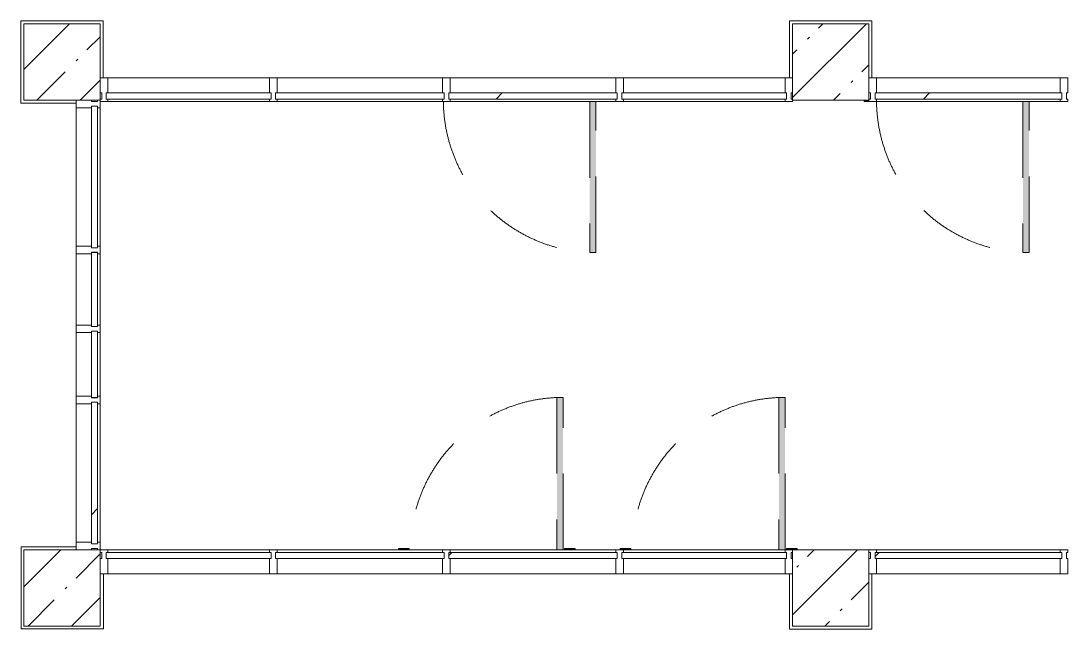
# Model space of a CAD drawing. Header units: millimetres. Extents: x 81303 to 275082, y -8553 to 29000.
# Drawn here: x 221592 to 228432, y 15130 to 19120 of the extents above; entities that cross this region are included whole.
import ezdxf

# ---------------------------------------------------------------- set-up
doc = ezdxf.new("R2010")
doc.units = ezdxf.units.MM
doc.linetypes.add('200_ШТРИХ__ш1_п0_6_', pattern=[800, 500, -300])
for name, color, linetype, lineweight in [('A-DETL-MBND-1', 7, '200_ШТРИХ__ш1_п0_6_', 9), ('A-GLAZ-CURT-2', 7, 'Continuous', 5), ('A-GLAZ-CWMG-2', 7, 'Continuous', 5), ('S-COLS-3', 7, 'Continuous', 5)]:
    doc.layers.add(name, color=color, linetype=linetype, lineweight=lineweight)
doc.layers.add('A-FLOR-2', color=7, linetype='Continuous', lineweight=5, true_color=0xaaaaaa)

# ---------------------------------------------------------------- blocks, each defined once
blk = doc.blocks.new('110_Дверь_СКБ_1Ст_Внутренняя1 - Д-4 1100x2100h_су мгн-V46-3_10_3_птичка')
at = {"layer": 'A-DETL-MBND-1'}
for points in [[(-447.5, 1100), (-487.5, 1100), (-487.5, 110), (-447.5, 110), (-447.5, 537.6)], [(562.5, 108), (562.5, 100), (592.5, 100), (592.5, 108)]]:
    blk.add_hatch(color=256, dxfattribs=at).paths.add_polyline_path(points)
for p, q in [((-487.5, 1100), (-487.5, 110)), ((-447.5, 1100), (-487.5, 1100)), ((-447.5, 110), (-447.5, 1100)), ((592.5, 108), (562.5, 108)), ((592.5, 100), (592.5, 108))]:
    blk.add_line(p, q, dxfattribs=at)
blk.add_arc((-487.5, 100), 1000, 0.57956, 90, dxfattribs=at)
blk = doc.blocks.new('110_Дверь_СКБ_1Ст_Внутренняя1 - Д-4 1100x2100h_су мгн-V47-3_10_3_птичка')
at = {"layer": 'A-DETL-MBND-1'}
blk.add_hatch(color=256, dxfattribs=at).paths.add_polyline_path([(-447.5, 1100), (-487.5, 1100), (-487.5, 110), (-447.5, 110), (-447.5, 537.6)])
for p, q in [((-487.5, 1100), (-487.5, 110)), ((-447.5, 1100), (-487.5, 1100)), ((-447.5, 110), (-447.5, 1100))]:
    blk.add_line(p, q, dxfattribs=at)
blk.add_arc((-487.5, 100), 1000, 0.57956, 90, dxfattribs=at)
blk = doc.blocks.new('BSC_Колонна _Прямоугольная - 500х500-V62-3_10_3_птичка')
at = {"layer": 'S-COLS-3'}
h = blk.add_hatch(dxfattribs=at)
h.set_pattern_fill('FP_96', color=256, style=0, pattern_type=2)
h.set_pattern_definition([(45, (-73790, -15400), (-285.1231, 285.1231), []), (45, (-73504.88, -15400), (-285.1231, 285.1231), [504.031, -100.806, 16.764, -84.042])])
h.paths.add_polyline_path([(-250, -250), (250, -250), (250, 250), (-250, 250)])
for p, q in [((250, 250), (-250, 250)), ((-250, 250), (-250, -250)), ((250, -250), (250, 250)), ((-250, -250), (250, -250))]:
    blk.add_line(p, q, dxfattribs=at)
blk = doc.blocks.new('BSC_Колонна _Прямоугольная - 500х500-V63-3_10_3_птичка')
at = {"layer": 'S-COLS-3'}
h = blk.add_hatch(dxfattribs=at)
h.set_pattern_fill('FP_97', color=256, style=0, pattern_type=2)
h.set_pattern_definition([(45, (-78830, -15400), (-285.1231, 285.1231), []), (45, (-78544.88, -15400), (-285.1231, 285.1231), [504.031, -100.806, 16.764, -84.042])])
h.paths.add_polyline_path([(-250, -250), (250, -250), (250, 250), (-250, 250)])
for p, q in [((250, 250), (-250, 250)), ((-250, 250), (-250, -250)), ((250, -250), (250, 250)), ((-250, -250), (250, -250))]:
    blk.add_line(p, q, dxfattribs=at)
blk = doc.blocks.new('110_Дверь_СКБ_1Ст_Внутренняя1 - Д-4 _л_ 1100x2100h_су мгн-32399984-3_10_3_птичка')
at = {"layer": 'A-DETL-MBND-1'}
for points in [[(472.5, 40), (512.5, 40), (512.5, 1040), (472.5, 1040), (472.5, 108)], [(-547.5, 40), (-497.5, 40), (-497.5, 48), (-567.5, 48), (-567.5, 40), (-557.5, 40)], [(562.5, 40), (592.5, 40), (592.5, 48), (522.5, 48), (522.5, 40), (552.5, 40)]]:
    blk.add_hatch(color=256, dxfattribs=at).paths.add_polyline_path(points)
for p, q in [((512.5, 1040), (472.5, 1040)), ((472.5, 1040), (472.5, 40)), ((512.5, 40), (512.5, 1040)), ((-497.5, 48), (-567.5, 48)), ((-567.5, 48), (-567.5, 40)), ((-497.5, 40), (-497.5, 48)), ((592.5, 48), (522.5, 48)), ((522.5, 48), (522.5, 40)), ((592.5, 40), (592.5, 48))]:
    blk.add_line(p, q, dxfattribs=at)
blk.add_arc((512.5, 40), 1000, 90, 180, dxfattribs=at)
blk = doc.blocks.new('Системная панель - Стекло - 40мм-23562586-3_10_3_птичка')
at = {"layer": 'A-GLAZ-CURT-2'}
for p, q in [((464.2, 0), (-464.2, 0)), ((-464.2, 0), (-464.2, -40)), ((-464.2, -40), (464.2, -40)), ((464.2, -40), (464.2, 0))]:
    blk.add_line(p, q, dxfattribs=at)
blk = doc.blocks.new('Системная панель - Стекло - 40мм-24234994-3_10_3_птичка')
at = {"layer": 'A-GLAZ-CURT-2'}
for p, q in [((243.3, 0), (-243.3, 0)), ((-243.3, 0), (-243.3, -40)), ((243.3, -40), (243.3, 0)), ((-243.3, -40), (243.3, -40))]:
    blk.add_line(p, q, dxfattribs=at)
blk = doc.blocks.new('Прямоугольный импост - Импост структурный с накладкой - 160мм Темный-31239176-3_10_3_птичка')
at = {"layer": 'A-GLAZ-CWMG-2'}
for p, q in [((73883, 17641.7), (73883, 18550)), ((74040, 17641.7), (74040, 18550))]:
    blk.add_line(p, q, dxfattribs=at)
blk = doc.blocks.new('Прямоугольный импост - Импост структурный с накладкой - 160мм Темный-31239177-3_10_3_птичка')
at = {"layer": 'A-GLAZ-CWMG-2'}
for p, q in [((73883, 17125), (73883, 17591.7)), ((74040, 17125), (74040, 17591.7))]:
    blk.add_line(p, q, dxfattribs=at)
blk = doc.blocks.new('Прямоугольный импост - Импост структурный с накладкой - 160мм Темный-31239202-3_10_3_птичка')
at = {"layer": 'A-GLAZ-CWMG-2'}
for p, q in [((-50, 40), (-50, 140)), ((-50, 140), (0, 140)), ((-40, 40), (-50, 40)), ((-50, -17), (-50, 0)), ((-50, 0), (-40, 0)), ((-40, 0), (-40, 40)), ((-10, 40), (-10, 0)), ((0, 40), (-10, 40)), ((-10, 0), (0, 0)), ((0, -17), (-50, -17))]:
    blk.add_line(p, q, dxfattribs=at)
blk = doc.blocks.new('Прямоугольный импост - Импост структурный с накладкой - 160мм Темный-31239205-3_10_3_птичка')
at = {"layer": 'A-GLAZ-CWMG-2'}
for p, q in [((0, 140), (-50, 140)), ((-50, 140), (-50, 40)), ((-50, 40), (-40, 40)), ((-40, 0), (-50, 0)), ((-50, 0), (-50, -17)), ((-40, 40), (-40, 0)), ((-10, 0), (-10, 40)), ((-10, 40), (0, 40)), ((0, 0), (-10, 0)), ((-50, -17), (0, -17))]:
    blk.add_line(p, q, dxfattribs=at)
blk = doc.blocks.new('Прямоугольный импост - Импост структурный с накладкой - 160мм Темный-31239180-3_10_3_птичка')
at = {"layer": 'A-GLAZ-CWMG-2'}
for p, q in [((-25, 40), (-25, 140)), ((-25, 140), (25, 140)), ((25, 140), (25, 40)), ((-15, 40), (-25, 40)), ((-25, -17), (-25, 0)), ((-25, 0), (-15, 0)), ((-15, 0), (-15, 40)), ((15, 40), (15, 0)), ((25, 40), (15, 40)), ((15, 0), (25, 0)), ((25, 0), (25, -17)), ((25, -17), (-25, -17))]:
    blk.add_line(p, q, dxfattribs=at)
blk = doc.blocks.new('110_Дверь_СКБ_1Ст_Внутренняя1 - Д-5 _л_ 1100x2100h_су мгн EIW30-32897889-3_10_3_птичка')
at = {"layer": 'A-DETL-MBND-1'}
for points in [[(472.5, 40), (512.5, 40), (512.5, 1040), (472.5, 1040), (472.5, 238.6)], [(-567.5, 40), (-497.5, 40), (-497.5, 48), (-567.5, 48)], [(522.5, 40), (592.5, 40), (592.5, 48), (522.5, 48)]]:
    blk.add_hatch(color=256, dxfattribs=at).paths.add_polyline_path(points)
for p, q in [((512.5, 1040), (472.5, 1040)), ((472.5, 1040), (472.5, 40)), ((512.5, 40), (512.5, 1040)), ((-497.5, 48), (-567.5, 48)), ((-567.5, 48), (-567.5, 40)), ((-497.5, 40), (-497.5, 48)), ((592.5, 48), (522.5, 48)), ((522.5, 48), (522.5, 40)), ((592.5, 40), (592.5, 48))]:
    blk.add_line(p, q, dxfattribs=at)
blk.add_arc((512.5, 40), 1000, 90, 180, dxfattribs=at)
blk = doc.blocks.new('BSC_Колонна _Прямоугольная - 500х500-V115-3_10_3_птичка')
at = {"layer": 'S-COLS-3'}
h = blk.add_hatch(dxfattribs=at)
h.set_pattern_fill('FP_107', color=256, style=0, pattern_type=2)
h.set_pattern_definition([(45, (-73790, -18850), (-285.1231, 285.1231), []), (45, (-73504.88, -18850), (-285.1231, 285.1231), [504.031, -100.806, 16.764, -84.042])])
h.paths.add_polyline_path([(-141.4, -250), (250, -250), (250, 250), (-250, 250), (-250, -250)])
for p, q in [((250, 250), (-250, 250)), ((-250, 250), (-250, -250)), ((250, -250), (250, 250)), ((-250, -250), (250, -250))]:
    blk.add_line(p, q, dxfattribs=at)
blk = doc.blocks.new('BSC_Колонна _Прямоугольная - 500х500-V116-3_10_3_птичка')
at = {"layer": 'S-COLS-3'}
h = blk.add_hatch(dxfattribs=at)
h.set_pattern_fill('FP_108', color=256, style=0, pattern_type=2)
h.set_pattern_definition([(45, (-78830, -18850), (-285.1231, 285.1231), []), (45, (-78544.88, -18850), (-285.1231, 285.1231), [504.031, -100.806, 16.764, -84.042])])
h.paths.add_polyline_path([(-250, -250), (250, -250), (250, 250), (-250, 250), (-250, -109.1)])
for p, q in [((250, 250), (-250, 250)), ((-250, 250), (-250, -250)), ((250, -250), (250, 250)), ((-250, -250), (250, -250))]:
    blk.add_line(p, q, dxfattribs=at)
blk = doc.blocks.new('Системная панель - Стекло - 40мм-24234969-3_10_3_птичка')
at = {"layer": 'A-GLAZ-CURT-2'}
for p, q in [((540, 40), (-540, 40)), ((-540, 40), (-540, 0)), ((-540, 0), (540, 0)), ((540, 0), (540, 40))]:
    blk.add_line(p, q, dxfattribs=at)
blk = doc.blocks.new('Прямоугольный импост - Импост структурный с накладкой - 160мм-23562401-3_10_3_птичка')
at = {"layer": 'A-GLAZ-CWMG-2'}
for p, q in [((75150, 18747), (74090, 18747)), ((75150, 18590), (74090, 18590))]:
    blk.add_line(p, q, dxfattribs=at)
blk = doc.blocks.new('Прямоугольный импост - Импост структурный с накладкой - 160мм-23618922-3_10_3_птичка')
at = {"layer": 'A-GLAZ-CWMG-2'}
for p, q in [((-50, 0), (-50, 17)), ((-50, 17), (0, 17)), ((-40, 0), (-50, 0)), ((-40, -40), (-40, 0)), ((0, 0), (-10, 0)), ((-10, 0), (-10, -40)), ((0, 17), (0, 7)), ((-50, -140), (-50, -40)), ((-50, -40), (-40, -40)), ((-10, -40), (0, -40)), ((0, -140), (-50, -140))]:
    blk.add_line(p, q, dxfattribs=at)
blk = doc.blocks.new('Прямоугольный импост - Импост структурный с накладкой - 160мм-23618923-3_10_3_птичка')
at = {"layer": 'A-GLAZ-CWMG-2'}
for p, q in [((0, 17), (-50, 17)), ((-50, 17), (-50, 0)), ((-50, 0), (-40, 0)), ((-40, 0), (-40, -40)), ((-10, -40), (-10, 0)), ((-10, 0), (0, 0)), ((0, 7), (0, 17)), ((-40, -40), (-50, -40)), ((-50, -40), (-50, -140)), ((0, -40), (-10, -40)), ((-50, -140), (0, -140))]:
    blk.add_line(p, q, dxfattribs=at)
blk = doc.blocks.new('Системная панель - Стекло - 40мм-24234970-3_10_3_птичка')
at = {"layer": 'A-GLAZ-CURT-2'}
h = blk.add_hatch(dxfattribs=at)
h.set_pattern_fill('FP_111', color=256, style=0, pattern_type=2)
h.set_pattern_definition([(45, (-77377.5, -18107), (-1414.214, 1414.214), [1000, -3000]), (45, (-78377.5, -18607), (-1414.214, 1414.214), [3000, -1000]), (45, (-76377.5, -19107), (-1414.214, 1414.214), [1000, -3000])])
h.paths.add_polyline_path([(552.5, 0), (552.5, 40), (-552.5, 40), (-552.5, 0), (499.9, 0)])
for p, q in [((552.5, 40), (-552.5, 40)), ((-552.5, 40), (-552.5, 0)), ((-552.5, 0), (552.5, 0)), ((552.5, 0), (552.5, 40))]:
    blk.add_line(p, q, dxfattribs=at)
blk = doc.blocks.new('Прямоугольный импост - Импост структурный с накладкой - 160мм-23562410-3_10_3_птичка')
at = {"layer": 'A-GLAZ-CWMG-2'}
for p, q in [((77420, 18747), (76335, 18747)), ((77420, 18590), (76335, 18590))]:
    blk.add_line(p, q, dxfattribs=at)
blk = doc.blocks.new('Прямоугольный импост - Импост структурный с накладкой - 160мм-23618920-3_10_3_птичка')
at = {"layer": 'A-GLAZ-CWMG-2'}
for p, q in [((-25, 0), (-25, 17)), ((-25, 17), (25, 17)), ((-15, 0), (-25, 0)), ((-15, -40), (-15, 0)), ((25, 0), (15, 0)), ((15, 0), (15, -40)), ((25, 17), (25, 0)), ((-25, -140), (-25, -40)), ((-25, -40), (-15, -40)), ((15, -40), (25, -40)), ((25, -40), (25, -140)), ((25, -140), (-25, -140))]:
    blk.add_line(p, q, dxfattribs=at)
blk = doc.blocks.new('Системная панель - Стекло - 40мм-30335137-3_10_3_птичка')
at = {"layer": 'A-GLAZ-CURT-2'}
for p, q in [((540, 0), (-540, 0)), ((-540, 0), (-540, -40)), ((540, -40), (540, 0)), ((-540, -40), (540, -40))]:
    blk.add_line(p, q, dxfattribs=at)
blk = doc.blocks.new('Прямоугольный импост - Импост структурный с накладкой - 160мм-23562329-3_10_3_птичка')
at = {"layer": 'A-GLAZ-CWMG-2'}
for p, q in [((75150, 15650), (74090, 15650)), ((75150, 15493), (74090, 15493))]:
    blk.add_line(p, q, dxfattribs=at)
blk = doc.blocks.new('Прямоугольный импост - Импост структурный с накладкой - 160мм-30335138-3_10_3_птичка')
at = {"layer": 'A-GLAZ-CWMG-2'}
for p, q in [((-50, 40), (-50, 140)), ((-50, 140), (0, 140)), ((-40, 40), (-50, 40)), ((-50, -17), (-50, 0)), ((-50, 0), (-40, 0)), ((-40, 0), (-40, 40)), ((-10, 40), (-10, 0)), ((0, 40), (-10, 40)), ((-10, 0), (0, 0)), ((0, -17), (-50, -17))]:
    blk.add_line(p, q, dxfattribs=at)
blk = doc.blocks.new('Прямоугольный импост - Импост структурный с накладкой - 160мм-30335139-3_10_3_птичка')
at = {"layer": 'A-GLAZ-CWMG-2'}
for p, q in [((0, 140), (-50, 140)), ((-50, 140), (-50, 40)), ((-50, 40), (-40, 40)), ((-40, 0), (-50, 0)), ((-50, 0), (-50, -17)), ((-40, 40), (-40, 0)), ((-10, 0), (-10, 40)), ((-10, 40), (0, 40)), ((0, 0), (-10, 0)), ((-50, -17), (0, -17))]:
    blk.add_line(p, q, dxfattribs=at)
blk = doc.blocks.new('Системная панель - Стекло - 40мм-30335140-3_10_3_птичка')
at = {"layer": 'A-GLAZ-CURT-2'}
h = blk.add_hatch(dxfattribs=at)
h.set_pattern_fill('FP_112', color=256, style=0, pattern_type=2)
h.set_pattern_definition([(45, (-77377.5, -15133), (-1414.214, 1414.214), [1000, -3000]), (45, (-78377.5, -15633), (-1414.214, 1414.214), [3000, -1000]), (45, (-76377.5, -16133), (-1414.214, 1414.214), [1000, -3000])])
h.paths.add_polyline_path([(552.5, -40), (552.5, 0), (-552.5, 0), (-552.5, -40), (499.9, -40)])
for p, q in [((552.5, 0), (-552.5, 0)), ((-552.5, 0), (-552.5, -40)), ((552.5, -40), (552.5, 0)), ((-552.5, -40), (552.5, -40))]:
    blk.add_line(p, q, dxfattribs=at)
blk = doc.blocks.new('Прямоугольный импост - Импост структурный с накладкой - 160мм-23562331-3_10_3_птичка')
at = {"layer": 'A-GLAZ-CWMG-2'}
for p, q in [((77420, 15650), (76335, 15650)), ((77420, 15493), (76335, 15493))]:
    blk.add_line(p, q, dxfattribs=at)
blk = doc.blocks.new('Прямоугольный импост - Импост структурный с накладкой - 160мм-30335135-3_10_3_птичка')
at = {"layer": 'A-GLAZ-CWMG-2'}
for p, q in [((-25, 40), (-25, 140)), ((-25, 140), (25, 140)), ((25, 140), (25, 40)), ((-15, 40), (-25, 40)), ((-25, -17), (-25, 0)), ((-25, 0), (-15, 0)), ((-15, 0), (-15, 40)), ((15, 40), (15, 0)), ((25, 40), (15, 40)), ((15, 0), (25, 0)), ((25, 0), (25, -17)), ((25, -17), (-25, -17))]:
    blk.add_line(p, q, dxfattribs=at)
blk = doc.blocks.new('Системная панель - Стекло - 40мм-30335156-3_10_3_птичка')
at = {"layer": 'A-GLAZ-CURT-2'}
h = blk.add_hatch(dxfattribs=at)
h.set_pattern_fill('FP_113', color=256, style=0, pattern_type=2)
h.set_pattern_definition([(45, (-80232.5, -15133), (-1414.214, 1414.214), [1000, -3000]), (45, (-81232.5, -15633), (-1414.214, 1414.214), [3000, -1000]), (45, (-79232.5, -16133), (-1414.214, 1414.214), [1000, -3000])])
h.paths.add_polyline_path([(612.5, -40), (612.5, 0), (-612.5, 0), (-612.5, -40), (-490.7, -40)])
for p, q in [((612.5, 0), (-612.5, 0)), ((-612.5, 0), (-612.5, -40)), ((-612.5, -40), (612.5, -40)), ((612.5, -40), (612.5, 0))]:
    blk.add_line(p, q, dxfattribs=at)
blk = doc.blocks.new('Прямоугольный импост - Импост структурный с накладкой - 160мм-23562106-3_10_3_птичка')
at = {"layer": 'A-GLAZ-CWMG-2'}
for p, q in [((80335, 15650), (79130, 15650)), ((80335, 15493), (79130, 15493))]:
    blk.add_line(p, q, dxfattribs=at)
blk = doc.blocks.new('Системная панель - Стекло - 40мм-23618921-3_10_3_птичка')
at = {"layer": 'A-GLAZ-CURT-2'}
h = blk.add_hatch(dxfattribs=at)
h.set_pattern_fill('FP_115', color=256, style=0, pattern_type=2)
h.set_pattern_definition([(45, (-80232.5, -18107), (-1414.214, 1414.214), [1000, -3000]), (45, (-81232.5, -18607), (-1414.214, 1414.214), [3000, -1000]), (45, (-79232.5, -19107), (-1414.214, 1414.214), [1000, -3000])])
h.paths.add_polyline_path([(612.5, 0), (612.5, 40), (-612.5, 40), (-612.5, 0), (-490.7, 0)])
for p, q in [((612.5, 40), (-612.5, 40)), ((-612.5, 40), (-612.5, 0)), ((612.5, 0), (612.5, 40)), ((-612.5, 0), (612.5, 0))]:
    blk.add_line(p, q, dxfattribs=at)
blk = doc.blocks.new('Прямоугольный импост - Импост структурный с накладкой - 160мм-23562040-3_10_3_птичка')
at = {"layer": 'A-GLAZ-CWMG-2'}
for p, q in [((80335, 18747), (79130, 18747)), ((80335, 18590), (79130, 18590))]:
    blk.add_line(p, q, dxfattribs=at)
blk = doc.blocks.new('Прямоугольный импост - Импост структурный с накладкой - 160мм-30335136-3_10_3_птичка')
at = {"layer": 'A-GLAZ-CWMG-2'}
for p, q in [((-25, 40), (-25, 140)), ((-25, 140), (25, 140)), ((25, 140), (25, 40)), ((-15, 40), (-25, 40)), ((-25, -17), (-25, 0)), ((-25, 0), (-15, 0)), ((-15, 0), (-15, 40)), ((15, 40), (15, 0)), ((25, 40), (15, 40)), ((15, 0), (25, 0)), ((25, 0), (25, -17)), ((25, -17), (-25, -17))]:
    blk.add_line(p, q, dxfattribs=at)
blk = doc.blocks.new('Системная панель - Стекло - 40мм-V142-3_10_3_птичка')
at = {"layer": 'A-GLAZ-CURT-2'}
for p, q in [((552.5, 40), (-552.5, 40)), ((-552.5, 40), (-552.5, 0)), ((-552.5, 0), (552.5, 0)), ((552.5, 0), (552.5, 40))]:
    blk.add_line(p, q, dxfattribs=at)
blk = doc.blocks.new('Системная панель - Стекло - 40мм-V143-3_10_3_птичка')
at = {"layer": 'A-GLAZ-CURT-2'}
h = blk.add_hatch(dxfattribs=at)
h.set_pattern_fill('FP_136', color=256, style=0, pattern_type=2)
h.set_pattern_definition([(45, (-76242.5, -15133), (-1414.214, 1414.214), [1000, -3000]), (45, (-77242.5, -15633), (-1414.214, 1414.214), [3000, -1000]), (45, (-75242.5, -16133), (-1414.214, 1414.214), [1000, -3000])])
h.paths.add_polyline_path([(552.5, -40), (552.5, 0), (-552.5, 0), (-552.5, -40), (-229.5, -40)])
for p, q in [((552.5, 0), (-552.5, 0)), ((-552.5, 0), (-552.5, -40)), ((552.5, -40), (552.5, 0)), ((-552.5, -40), (552.5, -40))]:
    blk.add_line(p, q, dxfattribs=at)
blk = doc.blocks.new('Прямоугольный импост - Импост структурный с накладкой - 160мм-23562332-3_10_3_птичка')
at = {"layer": 'A-GLAZ-CWMG-2'}
for p, q in [((76285, 15650), (75200, 15650)), ((76285, 15493), (75200, 15493))]:
    blk.add_line(p, q, dxfattribs=at)
blk = doc.blocks.new('Системная панель - Стекло - 40мм-V144-3_10_3_птичка')
at = {"layer": 'A-GLAZ-CURT-2'}
for p, q in [((540, 0), (-540, 0)), ((-540, 0), (-540, -40)), ((540, -40), (540, 0)), ((-540, -40), (540, -40))]:
    blk.add_line(p, q, dxfattribs=at)
blk = doc.blocks.new('Прямоугольный импост - Импост структурный с накладкой - 160мм-23562335-3_10_3_птичка')
at = {"layer": 'A-GLAZ-CWMG-2'}
for p, q in [((78530, 15650), (77470, 15650)), ((78530, 15493), (77470, 15493))]:
    blk.add_line(p, q, dxfattribs=at)
blk = doc.blocks.new('Системная панель - Стекло - 40мм-V145-3_10_3_птичка')
at = {"layer": 'A-GLAZ-CURT-2'}
for p, q in [((540, 40), (-540, 40)), ((-540, 40), (-540, 0)), ((-540, 0), (540, 0)), ((540, 0), (540, 40))]:
    blk.add_line(p, q, dxfattribs=at)
blk = doc.blocks.new('Системная панель - Стекло - 40мм-23562590-3_10_3_птичка')
at = {"layer": 'A-GLAZ-CURT-2'}
h = blk.add_hatch(dxfattribs=at)
h.set_pattern_fill('FP_137', color=256, style=0, pattern_type=2)
h.set_pattern_definition([(135, (15654.2, -74523), (-1414.214, -1414.214), [1000, -3000]), (135, (16154.2, -75523), (-1414.214, -1414.214), [3000, -1000]), (135, (16654.2, -73523), (-1414.214, -1414.214), [1000, -3000])])
h.paths.add_polyline_path([(464.2, 0), (-464.2, 0), (-464.2, -40), (464.2, -40)])
for p, q in [((464.2, 0), (-464.2, 0)), ((-464.2, 0), (-464.2, -40)), ((464.2, -40), (464.2, 0)), ((-464.2, -40), (464.2, -40))]:
    blk.add_line(p, q, dxfattribs=at)
blk = doc.blocks.new('Системная панель - Стекло - 40мм-24234995-3_10_3_птичка')
at = {"layer": 'A-GLAZ-CURT-2'}
for p, q in [((218.3, 0), (-218.3, 0)), ((-218.3, 0), (-218.3, -40)), ((218.3, -40), (218.3, 0)), ((-218.3, -40), (218.3, -40))]:
    blk.add_line(p, q, dxfattribs=at)
blk = doc.blocks.new('Прямоугольный импост - Импост структурный с накладкой - 160мм Темный-31239183-3_10_3_птичка')
at = {"layer": 'A-GLAZ-CWMG-2'}
for p, q in [((73883, 16658.3), (73883, 17075)), ((74040, 16658.3), (74040, 17075))]:
    blk.add_line(p, q, dxfattribs=at)

msp = doc.modelspace()

# ---------------------------------------------------------------- linework, layer by layer
at = {"layer": 'A-FLOR-2'}
for p, q in [((221592.5, 18580), (221592.5, 19120)), ((221592.5, 19120), (222132.5, 19120)), ((222132.5, 19120), (222132.5, 18747)), ((226632.5, 18747), (226632.5, 19120)), ((226632.5, 19120), (227172.5, 19120)), ((227172.5, 19120), (227172.5, 18747)), ((221955.5, 18580), (221592.5, 18580)), ((221595.5, 15133), (221595.5, 15670)), ((221595.5, 15670), (221955.5, 15670)), ((222133.5, 15493), (222133.5, 15133)), ((226632.5, 15130), (226632.5, 15493)), ((227172.5, 15493), (227172.5, 15130)), ((222133.5, 15133), (221595.5, 15133)), ((227172.5, 15130), (226632.5, 15130))]:
    msp.add_line(p, q, dxfattribs=at)

# ---------------------------------------------------------------- block references
at = {"layer": 'A-DETL-MBND-1', "rotation": 180}
for name, p in [('110_Дверь_СКБ_1Ст_Внутренняя1 - Д-4 1100x2100h_су мгн-V47-3_10_3_птичка', (224875, 18700)), ('110_Дверь_СКБ_1Ст_Внутренняя1 - Д-4 1100x2100h_су мгн-V46-3_10_3_птичка', (227715, 18700))]:
    msp.add_blockref(name, p, dxfattribs=at)
at = {"layer": 'A-DETL-MBND-1'}
for name, p in [('110_Дверь_СКБ_1Ст_Внутренняя1 - Д-5 _л_ 1100x2100h_су мгн EIW30-32897889-3_10_3_птичка', (224634.8, 15610)), ('110_Дверь_СКБ_1Ст_Внутренняя1 - Д-4 _л_ 1100x2100h_су мгн-32399984-3_10_3_птичка', (226090, 15610))]:
    msp.add_blockref(name, p, dxfattribs=at)
at = {"layer": 'A-GLAZ-CURT-2'}
for name, p in [('Системная панель - Стекло - 40мм-24234969-3_10_3_птичка', (222692.5, 18607)), ('Системная панель - Стекло - 40мм-V142-3_10_3_птичка', (223815, 18607)), ('Системная панель - Стекло - 40мм-24234970-3_10_3_птичка', (224950, 18607)), ('Системная панель - Стекло - 40мм-V145-3_10_3_птичка', (226072.5, 18607)), ('Системная панель - Стекло - 40мм-23618921-3_10_3_птичка', (227805, 18607)), ('Системная панель - Стекло - 40мм-30335137-3_10_3_птичка', (222692.5, 15633)), ('Системная панель - Стекло - 40мм-V143-3_10_3_птичка', (223815, 15633)), ('Системная панель - Стекло - 40мм-30335140-3_10_3_птичка', (224950, 15633)), ('Системная панель - Стекло - 40мм-V144-3_10_3_птичка', (226072.5, 15633)), ('Системная панель - Стекло - 40мм-30335156-3_10_3_птичка', (227805, 15633))]:
    msp.add_blockref(name, p, dxfattribs=at)
at = {"layer": 'A-GLAZ-CURT-2', "rotation": 269.9999999999998}
for name, p in [('Системная панель - Стекло - 40мм-23562586-3_10_3_птичка', (222095.5, 18095.8)), ('Системная панель - Стекло - 40мм-24234994-3_10_3_птичка', (222095.5, 17358.3)), ('Системная панель - Стекло - 40мм-24234995-3_10_3_птичка', (222095.5, 16866.7)), ('Системная панель - Стекло - 40мм-23562590-3_10_3_птичка', (222095.5, 16154.2))]:
    msp.add_blockref(name, p, dxfattribs=at)
at = {"layer": 'A-GLAZ-CWMG-2'}
for name, p, rotation in [('Прямоугольный импост - Импост структурный с накладкой - 160мм-23618923-3_10_3_птичка', (222112.5, 18607), 180), ('Прямоугольный импост - Импост структурный с накладкой - 160мм-23618923-3_10_3_птичка', (227152.5, 18607), 180), ('Прямоугольный импост - Импост структурный с накладкой - 160мм Темный-31239205-3_10_3_птичка', (222095.5, 18600), 89.99999999999984), ('Прямоугольный импост - Импост структурный с накладкой - 160мм-30335139-3_10_3_птичка', (222112.5, 15633), 180), ('Прямоугольный импост - Импост структурный с накладкой - 160мм-30335139-3_10_3_птичка', (227152.5, 15633), 180)]:
    msp.add_blockref(name, p, dxfattribs=dict(at, rotation=rotation))
for name, p in [('Прямоугольный импост - Импост структурный с накладкой - 160мм-23562401-3_10_3_птичка', (148072.5, 0)), ('Прямоугольный импост - Импост структурный с накладкой - 160мм-23562410-3_10_3_птичка', (146937.5, 0)), ('Прямоугольный импост - Импост структурный с накладкой - 160мм-23562410-3_10_3_птичка', (148072.5, 0)), ('Прямоугольный импост - Импост структурный с накладкой - 160мм-23562401-3_10_3_птичка', (151452.5, 0)), ('Прямоугольный импост - Импост структурный с накладкой - 160мм-23562040-3_10_3_птичка', (148072.5, 0)), ('Прямоугольный импост - Импост структурный с накладкой - 160мм Темный-31239176-3_10_3_птичка', (148072.5, 0)), ('Прямоугольный импост - Импост структурный с накладкой - 160мм Темный-31239177-3_10_3_птичка', (148072.5, 0)), ('Прямоугольный импост - Импост структурный с накладкой - 160мм Темный-31239183-3_10_3_птичка', (148072.5, 0)), ('Прямоугольный импост - Импост структурный с накладкой - 160мм Темный-31239176-3_10_3_птичка', (148072.5, -1941.7)), ('Прямоугольный импост - Импост структурный с накладкой - 160мм-23562329-3_10_3_птичка', (148072.5, 0)), ('Прямоугольный импост - Импост структурный с накладкой - 160мм-23562332-3_10_3_птичка', (148072.5, 0)), ('Прямоугольный импост - Импост структурный с накладкой - 160мм-23562331-3_10_3_птичка', (148072.5, 0)), ('Прямоугольный импост - Импост структурный с накладкой - 160мм-23562335-3_10_3_птичка', (148072.5, 0)), ('Прямоугольный импост - Импост структурный с накладкой - 160мм-23562106-3_10_3_птичка', (148072.5, 0))]:
    msp.add_blockref(name, p, dxfattribs=at)
at = {"layer": 'A-GLAZ-CWMG-2', "extrusion": (0, 0, -1)}
for name, p, rotation in [('Прямоугольный импост - Импост структурный с накладкой - 160мм-23618920-3_10_3_птичка', (-223247.5, 18607), 180), ('Прямоугольный импост - Импост структурный с накладкой - 160мм-23618920-3_10_3_птичка', (-224382.5, 18607), 180), ('Прямоугольный импост - Импост структурный с накладкой - 160мм-23618920-3_10_3_птичка', (-225517.5, 18607), 180), ('Прямоугольный импост - Импост структурный с накладкой - 160мм-23618922-3_10_3_птичка', (-226652.5, 18607), 180), ('Прямоугольный импост - Импост структурный с накладкой - 160мм-23618920-3_10_3_птичка', (-228432.5, 18607), 180), ('Прямоугольный импост - Импост структурный с накладкой - 160мм Темный-31239180-3_10_3_птичка', (-222095.5, 17616.7), 270.0000000000002), ('Прямоугольный импост - Импост структурный с накладкой - 160мм Темный-31239180-3_10_3_птичка', (-222095.5, 17100), 270.0000000000002), ('Прямоугольный импост - Импост структурный с накладкой - 160мм Темный-31239180-3_10_3_птичка', (-222095.5, 16633.3), 270.0000000000002), ('Прямоугольный импост - Импост структурный с накладкой - 160мм Темный-31239202-3_10_3_птичка', (-222095.5, 15650), 270.0000000000002), ('Прямоугольный импост - Импост структурный с накладкой - 160мм-30335136-3_10_3_птичка', (-223247.5, 15633), 180), ('Прямоугольный импост - Импост структурный с накладкой - 160мм-30335135-3_10_3_птичка', (-224382.5, 15633), 180), ('Прямоугольный импост - Импост структурный с накладкой - 160мм-30335136-3_10_3_птичка', (-225517.5, 15633), 180), ('Прямоугольный импост - Импост структурный с накладкой - 160мм-30335138-3_10_3_птичка', (-226652.5, 15633), 180), ('Прямоугольный импост - Импост структурный с накладкой - 160мм-30335136-3_10_3_птичка', (-228432.5, 15633), 180)]:
    msp.add_blockref(name, p, dxfattribs=dict(at, rotation=rotation))
at = {"layer": 'S-COLS-3'}
for name, p in [('BSC_Колонна _Прямоугольная - 500х500-V115-3_10_3_птичка', (221862.5, 18850)), ('BSC_Колонна _Прямоугольная - 500х500-V116-3_10_3_птичка', (226902.5, 18850)), ('BSC_Колонна _Прямоугольная - 500х500-V62-3_10_3_птичка', (221862.5, 15400)), ('BSC_Колонна _Прямоугольная - 500х500-V63-3_10_3_птичка', (226902.5, 15400))]:
    msp.add_blockref(name, p, dxfattribs=at)

doc.saveas('drawing.dxf')
